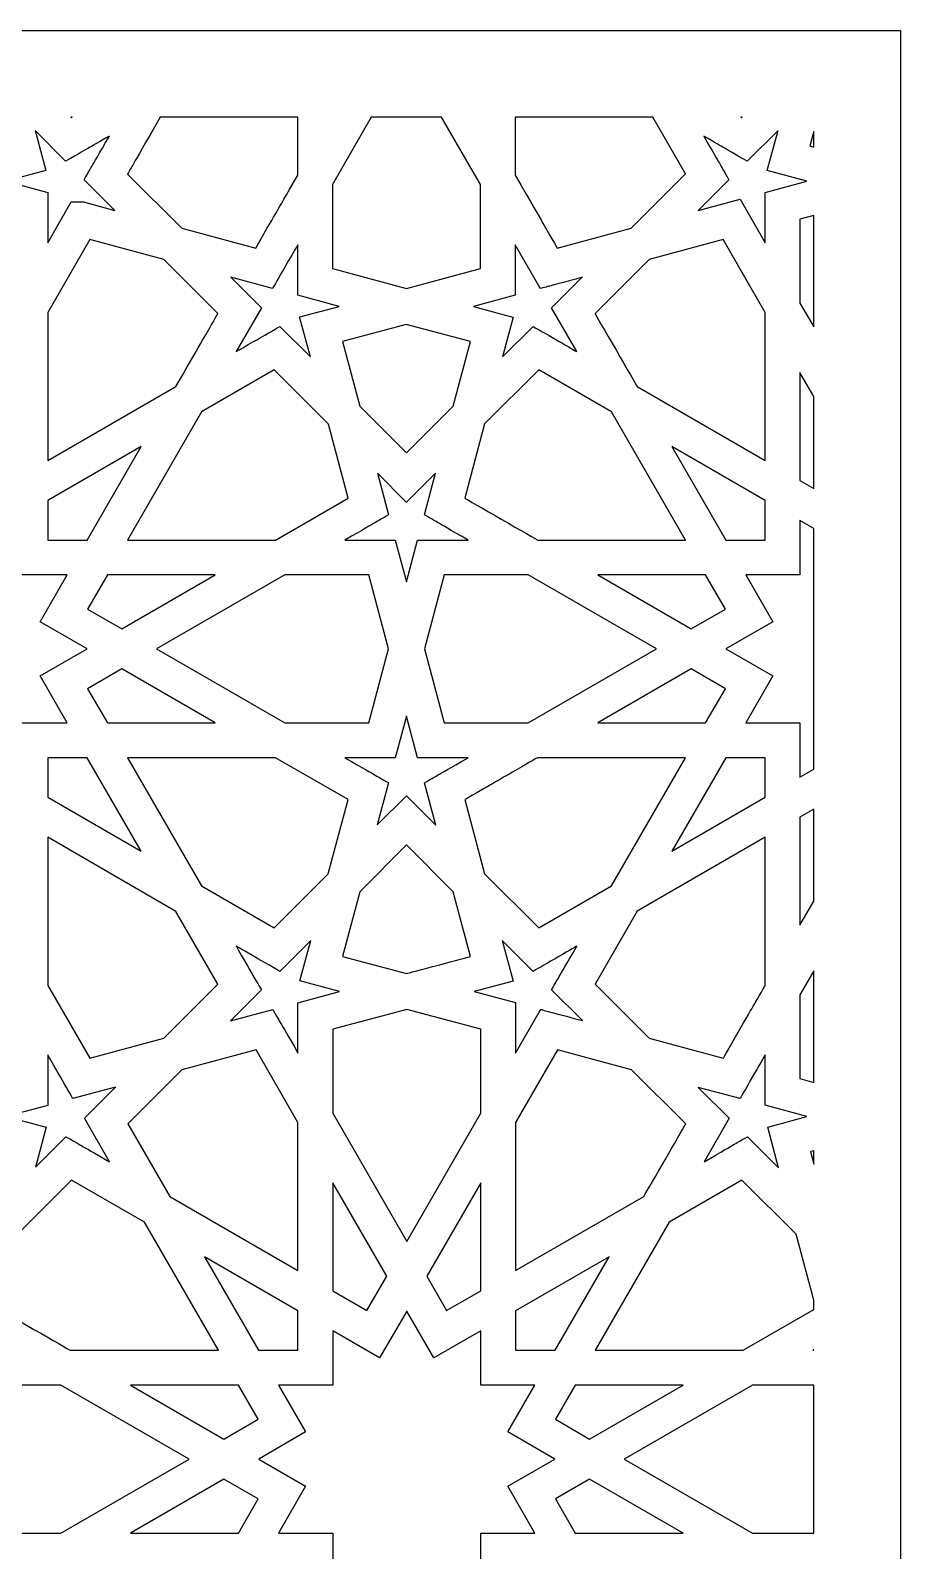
# Model space of a CAD drawing. Header units: millimetres. Extents: x -64 to 64, y -64 to 64.
# Drawn here: x 24.8 to 63.5, y -4 to 63.5 of the extents above; entities that cross this region are included whole.
import ezdxf

# ---------------------------------------------------------------- set-up
doc = ezdxf.new("R2010")
doc.units = ezdxf.units.MM
doc.header["$MEASUREMENT"] = 0
doc.layers.add('layer 1', color=7, linetype='Continuous')

msp = doc.modelspace()

# ---------------------------------------------------------------- linework, layer by layer
at = {"layer": 'layer 1', "color": 250}
for points, knots in [([(63.5, 63.5004), (63.5, 63.5004), (-63.5, 63.5004), (-63.5, 63.5004), (-63.5, 63.5004), (-63.5, 63.5004), (-63.5, -63.5), (-63.5, -63.5), (-63.5, -63.5), (-63.5, -63.5), (63.5, -63.5), (63.5, -63.5), (63.5, -63.5), (63.5, -57.5078), (63.5, 58.6684), (63.5, 63.5004)], [0, 0, 0, 0, 0.2, 0.2, 0.2, 0.2, 0.4, 0.4, 0.4, 0.4, 0.6, 0.6, 0.6, 0.6, 1, 1, 1, 1]), ([(26.6989, 59.6417), (26.6989, 59.6417), (26.6605, 59.6184), (26.6605, 59.6184), (26.6605, 59.6184), (26.6605, 59.6184), (26.6372, 59.6417), (26.6372, 59.6417), (26.6372, 59.6417), (26.6372, 59.6417), (26.6989, 59.6417), (26.6989, 59.6417)], [0, 0, 0, 0, 0.25, 0.25, 0.25, 0.25, 0.5, 0.5, 0.5, 0.5, 1, 1, 1, 1]), ([(30.6077, 59.6417), (30.6077, 59.6417), (36.7164, 59.6417), (36.7164, 59.6417), (36.7164, 59.6417), (36.7164, 59.6417), (36.7164, 57.0639), (36.7164, 57.0639), (36.7164, 57.0639), (35.5685, 55.0767), (35.9936, 55.8133), (34.8527, 53.8342), (34.8527, 53.8342), (34.8527, 53.8342), (31.5609, 54.7176), (31.5609, 54.7176), (31.5609, 54.7176), (31.5609, 54.7176), (29.1567, 57.1218), (29.1567, 57.1218), (29.1567, 57.1218), (29.4065, 57.5613), (29.1592, 57.131), (30.6077, 59.6417)], [0, 0, 0, 0, 0.1428571, 0.1428571, 0.1428571, 0.1428571, 0.2857143, 0.2857143, 0.2857143, 0.2857143, 0.4285714, 0.4285714, 0.4285714, 0.4285714, 0.5714286, 0.5714286, 0.5714286, 0.5714286, 0.7142857, 0.7142857, 0.7142857, 0.7142857, 1, 1, 1, 1]), ([(38.2598, 56.6512), (38.2598, 56.6512), (39.9845, 59.6417), (39.9845, 59.6417), (39.9845, 59.6417), (39.9845, 59.6417), (43.1102, 59.6417), (43.1102, 59.6417), (43.1102, 59.6417), (43.1102, 59.6417), (44.8352, 56.6512), (44.8352, 56.6512), (44.8352, 56.6512), (44.8352, 56.6512), (44.8352, 52.9234), (44.8352, 52.9234), (44.8352, 52.9234), (44.8352, 52.9234), (41.5477, 52.0397), (41.5477, 52.0397), (41.5477, 52.0397), (41.5477, 52.0397), (38.2598, 52.9234), (38.2598, 52.9234), (38.2598, 52.9234), (38.2598, 52.9234), (38.2598, 56.6512), (38.2598, 56.6512)], [0, 0, 0, 0, 0.125, 0.125, 0.125, 0.125, 0.25, 0.25, 0.25, 0.25, 0.375, 0.375, 0.375, 0.375, 0.5, 0.5, 0.5, 0.5, 0.625, 0.625, 0.625, 0.625, 0.75, 0.75, 0.75, 0.75, 1, 1, 1, 1]), ([(46.3786, 59.6417), (46.3786, 59.6417), (52.487, 59.6417), (52.487, 59.6417), (52.487, 59.6417), (52.487, 59.6417), (53.9418, 57.1257), (53.9418, 57.1257), (53.9418, 57.1257), (53.9418, 57.1257), (51.5341, 54.7176), (51.5341, 54.7176), (51.5341, 54.7176), (51.5341, 54.7176), (48.2462, 53.8342), (48.2462, 53.8342), (48.2462, 53.8342), (47.4881, 55.1416), (47.897, 54.4347), (46.3786, 57.0639), (46.3786, 57.0639), (46.3786, 57.0639), (46.3786, 59.6417), (46.3786, 59.6417)], [0, 0, 0, 0, 0.1428571, 0.1428571, 0.1428571, 0.1428571, 0.2857143, 0.2857143, 0.2857143, 0.2857143, 0.4285714, 0.4285714, 0.4285714, 0.4285714, 0.5714286, 0.5714286, 0.5714286, 0.5714286, 0.7142857, 0.7142857, 0.7142857, 0.7142857, 1, 1, 1, 1]), ([(56.4579, 59.6417), (56.4579, 59.6417), (56.4349, 59.6184), (56.4349, 59.6184), (56.4349, 59.6184), (56.4349, 59.6184), (56.3961, 59.6417), (56.3961, 59.6417), (56.3961, 59.6417), (56.3961, 59.6417), (56.4579, 59.6417), (56.4579, 59.6417)], [0, 0, 0, 0, 0.25, 0.25, 0.25, 0.25, 0.5, 0.5, 0.5, 0.5, 1, 1, 1, 1]), ([(25.5182, 57.2721), (25.5182, 57.2721), (25.0437, 59.0511), (25.0437, 59.0511), (25.0437, 59.0511), (25.0437, 59.0511), (26.4058, 57.689), (26.4058, 57.689), (26.4058, 57.689), (27.6373, 58.402), (27.3643, 58.2443), (28.3468, 58.8081), (28.3468, 58.8081), (27.3766, 57.1352), (27.6042, 57.5296), (27.2274, 56.871), (27.2274, 56.871), (27.2274, 56.871), (28.5859, 55.5089), (28.5859, 55.5089), (28.5859, 55.5089), (28.5859, 55.5089), (27.2045, 55.8793), (27.2045, 55.8793), (27.2045, 55.8793), (27.2045, 55.8793), (26.6562, 55.8793), (26.6562, 55.8793), (26.6562, 55.8793), (26.6562, 55.8793), (25.6106, 54.0657), (25.6106, 54.0657), (25.6106, 54.0657), (25.6106, 54.0657), (25.6106, 56.3076), (25.6106, 56.3076), (25.6106, 56.3076), (25.6106, 56.3076), (23.7663, 56.8015), (23.7663, 56.8015), (23.7663, 56.8015), (23.7663, 56.8015), (25.5182, 57.2721), (25.5182, 57.2721)], [0, 0, 0, 0, 0.0833333, 0.0833333, 0.0833333, 0.0833333, 0.1666667, 0.1666667, 0.1666667, 0.1666667, 0.25, 0.25, 0.25, 0.25, 0.3333333, 0.3333333, 0.3333333, 0.3333333, 0.4166667, 0.4166667, 0.4166667, 0.4166667, 0.5, 0.5, 0.5, 0.5, 0.5833333, 0.5833333, 0.5833333, 0.5833333, 0.6666667, 0.6666667, 0.6666667, 0.6666667, 0.75, 0.75, 0.75, 0.75, 0.8333333, 0.8333333, 0.8333333, 0.8333333, 1, 1, 1, 1]), ([(54.7522, 58.8081), (55.8733, 58.1607), (55.4239, 58.4207), (56.6893, 57.689), (56.6893, 57.689), (56.6893, 57.689), (58.0552, 59.055), (58.0552, 59.055), (58.0552, 59.055), (58.0552, 59.055), (57.5769, 57.2721), (57.5769, 57.2721), (57.5769, 57.2721), (57.5769, 57.2721), (59.3365, 56.8015), (59.3365, 56.8015), (59.3365, 56.8015), (59.3365, 56.8015), (57.4841, 56.3037), (57.4841, 56.3037), (57.4841, 56.3037), (57.4841, 56.3037), (57.4841, 54.0657), (57.4841, 54.0657), (57.4841, 54.0657), (57.4841, 54.0657), (56.3651, 56.0066), (56.3651, 56.0066), (56.3651, 56.0066), (56.3651, 56.0066), (54.5091, 55.5089), (54.5091, 55.5089), (54.5091, 55.5089), (54.5091, 55.5089), (55.8715, 56.871), (55.8715, 56.871), (55.8715, 56.871), (55.0986, 58.2048), (55.6521, 57.2456), (54.7522, 58.8081)], [0, 0, 0, 0, 0.0909091, 0.0909091, 0.0909091, 0.0909091, 0.1818182, 0.1818182, 0.1818182, 0.1818182, 0.2727273, 0.2727273, 0.2727273, 0.2727273, 0.3636364, 0.3636364, 0.3636364, 0.3636364, 0.4545455, 0.4545455, 0.4545455, 0.4545455, 0.5454545, 0.5454545, 0.5454545, 0.5454545, 0.6363636, 0.6363636, 0.6363636, 0.6363636, 0.7272727, 0.7272727, 0.7272727, 0.7272727, 0.8181818, 0.8181818, 0.8181818, 0.8181818, 1, 1, 1, 1]), ([(59.6413, 58.3219), (59.6413, 58.3219), (59.4716, 58.3681), (59.4716, 58.3681), (59.4716, 58.3681), (59.4716, 58.3681), (59.6413, 59.0049), (59.6413, 59.0049), (59.6413, 59.0049), (59.6413, 59.0049), (59.6413, 58.3219), (59.6413, 58.3219)], [0, 0, 0, 0, 0.25, 0.25, 0.25, 0.25, 0.5, 0.5, 0.5, 0.5, 1, 1, 1, 1]), ([(59.6413, 50.3301), (59.6413, 50.3301), (59.0278, 51.3916), (59.0278, 51.3916), (59.0278, 51.3916), (59.0278, 51.3916), (59.0278, 55.1191), (59.0278, 55.1191), (59.0278, 55.1191), (59.0278, 55.1191), (59.6413, 55.2849), (59.6413, 55.2849), (59.6413, 55.2849), (59.6413, 55.2849), (59.6413, 50.3301), (59.6413, 50.3301)], [0, 0, 0, 0, 0.2, 0.2, 0.2, 0.2, 0.4, 0.4, 0.4, 0.4, 0.6, 0.6, 0.6, 0.6, 1, 1, 1, 1]), ([(31.3062, 47.691), (31.3062, 47.691), (25.6106, 44.4031), (25.6106, 44.4031), (25.6106, 44.4031), (25.6106, 44.4031), (25.6106, 50.9746), (25.6106, 50.9746), (25.6106, 50.9746), (25.6106, 50.9746), (27.4743, 54.2085), (27.4743, 54.2085), (27.4743, 54.2085), (27.4743, 54.2085), (30.7622, 53.3287), (30.7622, 53.3287), (30.7622, 53.3287), (30.7622, 53.3287), (33.1703, 50.9207), (33.1703, 50.9207), (33.1703, 50.9207), (32.4771, 49.7194), (32.8655, 50.3922), (31.3062, 47.691)], [0, 0, 0, 0, 0.1428571, 0.1428571, 0.1428571, 0.1428571, 0.2857143, 0.2857143, 0.2857143, 0.2857143, 0.4285714, 0.4285714, 0.4285714, 0.4285714, 0.5714286, 0.5714286, 0.5714286, 0.5714286, 0.7142857, 0.7142857, 0.7142857, 0.7142857, 1, 1, 1, 1]), ([(51.7888, 47.691), (51.7885, 47.6917), (49.9251, 50.9207), (49.9251, 50.9207), (49.9251, 50.9207), (49.9251, 50.9207), (52.3328, 53.3287), (52.3328, 53.3287), (52.3328, 53.3287), (52.3328, 53.3287), (55.6204, 54.2085), (55.6204, 54.2085), (55.6204, 54.2085), (55.6204, 54.2085), (57.4841, 50.9785), (57.4841, 50.9785), (57.4841, 50.9785), (57.4841, 50.9785), (57.4841, 44.4031), (57.4841, 44.4031), (57.4841, 44.4031), (57.4841, 44.4031), (51.7888, 47.691), (51.7888, 47.691)], [0, 0, 0, 0, 0.1428571, 0.1428571, 0.1428571, 0.1428571, 0.2857143, 0.2857143, 0.2857143, 0.2857143, 0.4285714, 0.4285714, 0.4285714, 0.4285714, 0.5714286, 0.5714286, 0.5714286, 0.5714286, 0.7142857, 0.7142857, 0.7142857, 0.7142857, 1, 1, 1, 1]), ([(38.5568, 51.2449), (38.5568, 51.2449), (36.8088, 50.7742), (36.8088, 50.7742), (36.8088, 50.7742), (36.8088, 50.7742), (36.8011, 50.7742), (36.8011, 50.7742), (36.8011, 50.7742), (36.8011, 50.7742), (37.2759, 48.9991), (37.2759, 48.9991), (37.2759, 48.9991), (37.2759, 48.9991), (35.9212, 50.3534), (35.9212, 50.3534), (35.9212, 50.3534), (35.2616, 49.9717), (35.657, 50.1996), (33.9803, 49.2344), (33.9803, 49.2344), (33.9803, 49.2344), (35.0996, 51.1754), (35.0996, 51.1754), (35.0996, 51.1754), (35.0996, 51.1754), (33.7372, 52.5336), (33.7372, 52.5336), (33.7372, 52.5336), (33.7372, 52.5336), (35.5935, 52.0358), (35.5935, 52.0358), (35.5935, 52.0358), (35.5935, 52.0358), (35.5974, 52.0358), (35.5974, 52.0358), (35.5974, 52.0358), (35.9195, 52.5995), (36.4, 53.4374), (36.7164, 53.9768), (36.7164, 53.9768), (36.7164, 53.9768), (36.7164, 51.7387), (36.7164, 51.7387), (36.7164, 51.7387), (36.7164, 51.7387), (38.5568, 51.2449), (38.5568, 51.2449)], [0, 0, 0, 0, 0.0769231, 0.0769231, 0.0769231, 0.0769231, 0.1538462, 0.1538462, 0.1538462, 0.1538462, 0.2307692, 0.2307692, 0.2307692, 0.2307692, 0.3076923, 0.3076923, 0.3076923, 0.3076923, 0.3846154, 0.3846154, 0.3846154, 0.3846154, 0.4615385, 0.4615385, 0.4615385, 0.4615385, 0.5384615, 0.5384615, 0.5384615, 0.5384615, 0.6153846, 0.6153846, 0.6153846, 0.6153846, 0.6923077, 0.6923077, 0.6923077, 0.6923077, 0.7692308, 0.7692308, 0.7692308, 0.7692308, 0.8461538, 0.8461538, 0.8461538, 0.8461538, 1, 1, 1, 1]), ([(46.3786, 51.7387), (46.3786, 51.7387), (46.3786, 53.9768), (46.3786, 53.9768), (46.3786, 53.9768), (46.3786, 53.9768), (47.4246, 52.1631), (47.4246, 52.1631), (47.4246, 52.1631), (47.4246, 52.1631), (47.4282, 52.1631), (47.4282, 52.1631), (47.4282, 52.1631), (47.4282, 52.1631), (47.5015, 52.0358), (47.5015, 52.0358), (47.5015, 52.0358), (48.1027, 52.1974), (47.7104, 52.0919), (49.3575, 52.5336), (49.3575, 52.5336), (49.3575, 52.5336), (47.9954, 51.1754), (47.9954, 51.1754), (47.9954, 51.1754), (47.9954, 51.1754), (49.1144, 49.2344), (49.1144, 49.2344), (49.1144, 49.2344), (48.9754, 49.3141), (47.8183, 49.9801), (47.1738, 50.3534), (47.1738, 50.3534), (47.1738, 50.3534), (45.8114, 48.9952), (45.8114, 48.9952), (45.8114, 48.9952), (45.8114, 48.9952), (46.2862, 50.77), (46.2862, 50.77), (46.2862, 50.77), (46.2862, 50.77), (46.2784, 50.77), (46.2784, 50.77), (46.2784, 50.77), (46.2784, 50.77), (44.5304, 51.241), (44.5304, 51.241), (44.5304, 51.241), (44.5304, 51.241), (46.3786, 51.7387), (46.3786, 51.7387)], [0, 0, 0, 0, 0.0714286, 0.0714286, 0.0714286, 0.0714286, 0.1428571, 0.1428571, 0.1428571, 0.1428571, 0.2142857, 0.2142857, 0.2142857, 0.2142857, 0.2857143, 0.2857143, 0.2857143, 0.2857143, 0.3571429, 0.3571429, 0.3571429, 0.3571429, 0.4285714, 0.4285714, 0.4285714, 0.4285714, 0.5, 0.5, 0.5, 0.5, 0.5714286, 0.5714286, 0.5714286, 0.5714286, 0.6428571, 0.6428571, 0.6428571, 0.6428571, 0.7142857, 0.7142857, 0.7142857, 0.7142857, 0.7857143, 0.7857143, 0.7857143, 0.7857143, 0.8571429, 0.8571429, 0.8571429, 0.8571429, 1, 1, 1, 1]), ([(43.6199, 46.8073), (43.6199, 46.8073), (41.5435, 44.735), (41.5435, 44.735), (41.5435, 44.735), (41.5435, 44.735), (39.4677, 46.8111), (39.4677, 46.8111), (39.4677, 46.8111), (39.4677, 46.8111), (38.6997, 49.682), (38.6997, 49.682), (38.6997, 49.682), (38.6997, 49.682), (41.5322, 50.4423), (41.5322, 50.4423), (41.5322, 50.4423), (41.5322, 50.4423), (44.3876, 49.6782), (44.3876, 49.6782), (44.3876, 49.6782), (44.3876, 49.6782), (43.6199, 46.8073), (43.6199, 46.8073)], [0, 0, 0, 0, 0.1428571, 0.1428571, 0.1428571, 0.1428571, 0.2857143, 0.2857143, 0.2857143, 0.2857143, 0.4285714, 0.4285714, 0.4285714, 0.4285714, 0.5714286, 0.5714286, 0.5714286, 0.5714286, 0.7142857, 0.7142857, 0.7142857, 0.7142857, 1, 1, 1, 1]), ([(38.9544, 42.7284), (38.9544, 42.7284), (35.7244, 40.8647), (35.7244, 40.8647), (35.7244, 40.8647), (35.7244, 40.8647), (29.1493, 40.8647), (29.1493, 40.8647), (29.1493, 40.8647), (29.1493, 40.8647), (32.4369, 46.5603), (32.4369, 46.5603), (32.4369, 46.5603), (32.4369, 46.5603), (35.6665, 48.424), (35.6665, 48.424), (35.6665, 48.424), (35.6665, 48.424), (38.0707, 46.0237), (38.0707, 46.0237), (38.0707, 46.0237), (38.0707, 46.0237), (38.0746, 46.0125), (38.0746, 46.0125), (38.0746, 46.0125), (38.0746, 46.0125), (38.0785, 46.0086), (38.0785, 46.0086), (38.0785, 46.0086), (38.0785, 46.0086), (38.9544, 42.7284), (38.9544, 42.7284)], [0, 0, 0, 0, 0.1111111, 0.1111111, 0.1111111, 0.1111111, 0.2222222, 0.2222222, 0.2222222, 0.2222222, 0.3333333, 0.3333333, 0.3333333, 0.3333333, 0.4444444, 0.4444444, 0.4444444, 0.4444444, 0.5555556, 0.5555556, 0.5555556, 0.5555556, 0.6666667, 0.6666667, 0.6666667, 0.6666667, 0.7777778, 0.7777778, 0.7777778, 0.7777778, 1, 1, 1, 1]), ([(47.3703, 40.8647), (47.3703, 40.8647), (44.2168, 42.6843), (44.1406, 42.7284), (44.1406, 42.7284), (44.1406, 42.7284), (45.0204, 46.0202), (45.0204, 46.0202), (45.0204, 46.0202), (45.0204, 46.0202), (47.4282, 48.424), (47.4282, 48.424), (47.4282, 48.424), (47.4282, 48.424), (50.6621, 46.5603), (50.6621, 46.5603), (50.6621, 46.5603), (50.6621, 46.5603), (53.9496, 40.8647), (53.9496, 40.8647), (53.9496, 40.8647), (53.9496, 40.8647), (47.3703, 40.8647), (47.3703, 40.8647)], [0, 0, 0, 0, 0.1428571, 0.1428571, 0.1428571, 0.1428571, 0.2857143, 0.2857143, 0.2857143, 0.2857143, 0.4285714, 0.4285714, 0.4285714, 0.4285714, 0.5714286, 0.5714286, 0.5714286, 0.5714286, 0.7142857, 0.7142857, 0.7142857, 0.7142857, 1, 1, 1, 1]), ([(59.6413, 43.1567), (59.6413, 43.1567), (59.0278, 43.512), (59.0278, 43.512), (59.0278, 43.512), (59.0278, 43.512), (59.0278, 48.3045), (59.0278, 48.3045), (59.0278, 48.3045), (59.0278, 48.3045), (59.6413, 47.2433), (59.6413, 47.2433), (59.6413, 47.2433), (59.6413, 47.2433), (59.6413, 43.1567), (59.6413, 43.1567)], [0, 0, 0, 0, 0.2, 0.2, 0.2, 0.2, 0.4, 0.4, 0.4, 0.4, 0.6, 0.6, 0.6, 0.6, 1, 1, 1, 1]), ([(29.7628, 45.0169), (29.7628, 45.0169), (27.3664, 40.8647), (27.3664, 40.8647), (27.3664, 40.8647), (27.3664, 40.8647), (25.6106, 40.8647), (25.6106, 40.8647), (25.6106, 40.8647), (25.6106, 40.8647), (25.6106, 42.6205), (25.6106, 42.6205), (25.6106, 42.6205), (25.6106, 42.6205), (29.7628, 45.0169), (29.7628, 45.0169)], [0, 0, 0, 0, 0.2, 0.2, 0.2, 0.2, 0.4, 0.4, 0.4, 0.4, 0.6, 0.6, 0.6, 0.6, 1, 1, 1, 1]), ([(55.7287, 40.8647), (55.7287, 40.8647), (53.3322, 45.0169), (53.3322, 45.0169), (53.3322, 45.0169), (53.3322, 45.0169), (57.4841, 42.6205), (57.4841, 42.6205), (57.4841, 42.6205), (57.4841, 42.6205), (57.4841, 40.8647), (57.4841, 40.8647), (57.4841, 40.8647), (57.4841, 40.8647), (55.7287, 40.8647), (55.7287, 40.8647)], [0, 0, 0, 0, 0.2, 0.2, 0.2, 0.2, 0.4, 0.4, 0.4, 0.4, 0.6, 0.6, 0.6, 0.6, 1, 1, 1, 1]), ([(40.2586, 43.8284), (40.2586, 43.8284), (41.5399, 42.5471), (41.5399, 42.5471), (41.5399, 42.5471), (41.5399, 42.5471), (41.5435, 42.551), (41.5435, 42.551), (41.5435, 42.551), (41.5435, 42.551), (41.5477, 42.5471), (41.5477, 42.5471), (41.5477, 42.5471), (41.5477, 42.5471), (42.8399, 43.8358), (42.8399, 43.8358), (42.8399, 43.8358), (42.8399, 43.8358), (42.3422, 41.9837), (42.3422, 41.9837), (42.3422, 41.9837), (43.0011, 41.6073), (42.606, 41.8349), (44.2835, 40.8647), (44.2835, 40.8647), (44.2835, 40.8647), (42.0412, 40.8647), (42.0412, 40.8647), (42.0412, 40.8647), (42.0412, 40.8647), (41.5477, 39.0165), (41.5477, 39.0165), (41.5477, 39.0165), (41.5477, 39.0165), (41.0496, 40.8647), (41.0496, 40.8647), (41.0496, 40.8647), (41.0496, 40.8647), (38.8116, 40.8647), (38.8116, 40.8647), (38.8116, 40.8647), (40.4908, 41.8359), (40.0964, 41.6087), (40.7525, 41.9837), (40.7525, 41.9837), (40.7525, 41.9837), (40.2586, 43.8284), (40.2586, 43.8284)], [0, 0, 0, 0, 0.0769231, 0.0769231, 0.0769231, 0.0769231, 0.1538462, 0.1538462, 0.1538462, 0.1538462, 0.2307692, 0.2307692, 0.2307692, 0.2307692, 0.3076923, 0.3076923, 0.3076923, 0.3076923, 0.3846154, 0.3846154, 0.3846154, 0.3846154, 0.4615385, 0.4615385, 0.4615385, 0.4615385, 0.5384615, 0.5384615, 0.5384615, 0.5384615, 0.6153846, 0.6153846, 0.6153846, 0.6153846, 0.6923077, 0.6923077, 0.6923077, 0.6923077, 0.7692308, 0.7692308, 0.7692308, 0.7692308, 0.8461538, 0.8461538, 0.8461538, 0.8461538, 1, 1, 1, 1]), ([(19.5756, 40.5253), (19.5756, 40.5253), (20.7793, 42.6089), (20.7793, 42.6089), (20.7793, 42.6089), (20.7793, 42.6089), (21.9833, 40.5253), (21.9833, 40.5253), (21.9833, 40.5253), (21.9833, 40.5253), (24.0672, 41.729), (24.0672, 41.729), (24.0672, 41.729), (24.0672, 41.729), (24.0672, 39.3213), (24.0672, 39.3213), (24.0672, 39.3213), (24.0672, 39.3213), (26.4753, 39.3213), (26.4753, 39.3213), (26.4753, 39.3213), (26.4753, 39.3213), (25.2712, 37.2375), (25.2712, 37.2375), (25.2712, 37.2375), (25.2712, 37.2375), (27.3547, 36.0334), (27.3547, 36.0334), (27.3547, 36.0334), (27.3547, 36.0334), (25.2712, 34.8298), (25.2712, 34.8298), (25.2712, 34.8298), (25.2712, 34.8298), (26.4753, 32.742), (26.4753, 32.742), (26.4753, 32.742), (26.4753, 32.742), (24.0672, 32.742), (24.0672, 32.742), (24.0672, 32.742), (24.0672, 32.742), (24.0672, 30.3378), (24.0672, 30.3378), (24.0672, 30.3378), (24.0672, 30.3378), (21.9833, 31.5419), (21.9833, 31.5419), (21.9833, 31.5419), (21.9833, 31.5419), (20.7793, 29.4545), (20.7793, 29.4545), (20.7793, 29.4545), (20.7793, 29.4545), (19.5756, 31.5419), (19.5756, 31.5419), (19.5756, 31.5419), (19.5756, 31.5419), (17.4879, 30.3378), (17.4879, 30.3378), (17.4879, 30.3378), (17.4879, 30.3378), (17.4879, 32.742), (17.4879, 32.742), (17.4879, 32.742), (17.4879, 32.742), (15.0841, 32.742), (15.0841, 32.742), (15.0841, 32.742), (15.0841, 32.742), (16.2881, 34.8298), (16.2881, 34.8298), (16.2881, 34.8298), (16.2881, 34.8298), (14.2004, 36.0334), (14.2004, 36.0334), (14.2004, 36.0334), (14.2004, 36.0334), (16.2881, 37.2375), (16.2881, 37.2375), (16.2881, 37.2375), (16.2881, 37.2375), (15.0841, 39.3213), (15.0841, 39.3213), (15.0841, 39.3213), (15.0841, 39.3213), (17.4879, 39.3213), (17.4879, 39.3213), (17.4879, 39.3213), (17.4879, 39.3213), (17.4879, 41.729), (17.4879, 41.729), (17.4879, 41.729), (17.4879, 41.729), (19.5756, 40.5253), (19.5756, 40.5253)], [0, 0, 0, 0, 0.04, 0.04, 0.04, 0.04, 0.08, 0.08, 0.08, 0.08, 0.12, 0.12, 0.12, 0.12, 0.16, 0.16, 0.16, 0.16, 0.2, 0.2, 0.2, 0.2, 0.24, 0.24, 0.24, 0.24, 0.28, 0.28, 0.28, 0.28, 0.32, 0.32, 0.32, 0.32, 0.36, 0.36, 0.36, 0.36, 0.4, 0.4, 0.4, 0.4, 0.44, 0.44, 0.44, 0.44, 0.48, 0.48, 0.48, 0.48, 0.52, 0.52, 0.52, 0.52, 0.56, 0.56, 0.56, 0.56, 0.6, 0.6, 0.6, 0.6, 0.64, 0.64, 0.64, 0.64, 0.68, 0.68, 0.68, 0.68, 0.72, 0.72, 0.72, 0.72, 0.76, 0.76, 0.76, 0.76, 0.8, 0.8, 0.8, 0.8, 0.84, 0.84, 0.84, 0.84, 0.88, 0.88, 0.88, 0.88, 0.92, 0.92, 0.92, 0.92, 1, 1, 1, 1]), ([(59.6413, 30.6931), (59.6413, 30.6931), (59.0278, 30.3378), (59.0278, 30.3378), (59.0278, 30.3378), (59.0278, 30.3378), (59.0278, 32.742), (59.0278, 32.742), (59.0278, 32.742), (59.0278, 32.742), (56.6198, 32.742), (56.6198, 32.742), (56.6198, 32.742), (56.6198, 32.742), (57.8238, 34.8298), (57.8238, 34.8298), (57.8238, 34.8298), (57.8238, 34.8298), (55.7399, 36.0334), (55.7399, 36.0334), (55.7399, 36.0334), (55.7399, 36.0334), (57.8238, 37.2375), (57.8238, 37.2375), (57.8238, 37.2375), (57.8238, 37.2375), (56.6198, 39.3213), (56.6198, 39.3213), (56.6198, 39.3213), (56.6198, 39.3213), (59.0278, 39.3213), (59.0278, 39.3213), (59.0278, 39.3213), (59.0278, 39.3213), (59.0278, 41.729), (59.0278, 41.729), (59.0278, 41.729), (59.0278, 41.729), (59.6413, 41.3741), (59.6413, 41.3741), (59.6413, 41.3741), (59.6413, 41.3741), (59.6413, 30.6931), (59.6413, 30.6931)], [0, 0, 0, 0, 0.0833333, 0.0833333, 0.0833333, 0.0833333, 0.1666667, 0.1666667, 0.1666667, 0.1666667, 0.25, 0.25, 0.25, 0.25, 0.3333333, 0.3333333, 0.3333333, 0.3333333, 0.4166667, 0.4166667, 0.4166667, 0.4166667, 0.5, 0.5, 0.5, 0.5, 0.5833333, 0.5833333, 0.5833333, 0.5833333, 0.6666667, 0.6666667, 0.6666667, 0.6666667, 0.75, 0.75, 0.75, 0.75, 0.8333333, 0.8333333, 0.8333333, 0.8333333, 1, 1, 1, 1]), ([(28.8985, 36.9249), (28.8985, 36.9249), (27.378, 37.8008), (27.378, 37.8008), (27.378, 37.8008), (27.378, 37.8008), (28.2579, 39.3213), (28.2579, 39.3213), (28.2579, 39.3213), (28.2579, 39.3213), (33.0503, 39.3213), (33.0503, 39.3213), (33.0503, 39.3213), (33.0503, 39.3213), (28.8985, 36.9249), (28.8985, 36.9249)], [0, 0, 0, 0, 0.2, 0.2, 0.2, 0.2, 0.4, 0.4, 0.4, 0.4, 0.6, 0.6, 0.6, 0.6, 1, 1, 1, 1]), ([(39.8688, 39.3213), (39.8688, 39.3213), (40.7487, 36.0334), (40.7487, 36.0334), (40.7487, 36.0334), (40.7487, 36.0334), (39.8688, 32.742), (39.8688, 32.742), (39.8688, 32.742), (39.8688, 32.742), (36.1375, 32.742), (36.1375, 32.742), (36.1375, 32.742), (36.1375, 32.742), (30.4419, 36.0334), (30.4419, 36.0334), (30.4419, 36.0334), (30.4419, 36.0334), (36.1375, 39.3213), (36.1375, 39.3213), (36.1375, 39.3213), (36.1375, 39.3213), (39.8688, 39.3213), (39.8688, 39.3213)], [0, 0, 0, 0, 0.1428571, 0.1428571, 0.1428571, 0.1428571, 0.2857143, 0.2857143, 0.2857143, 0.2857143, 0.4285714, 0.4285714, 0.4285714, 0.4285714, 0.5714286, 0.5714286, 0.5714286, 0.5714286, 0.7142857, 0.7142857, 0.7142857, 0.7142857, 1, 1, 1, 1]), ([(43.2259, 32.742), (43.2259, 32.742), (42.3464, 36.0334), (42.3464, 36.0334), (42.3464, 36.0334), (42.3464, 36.0334), (43.2259, 39.3213), (43.2259, 39.3213), (43.2259, 39.3213), (43.2259, 39.3213), (46.9575, 39.3213), (46.9575, 39.3213), (46.9575, 39.3213), (46.9575, 39.3213), (52.6531, 36.0334), (52.6531, 36.0334), (52.6531, 36.0334), (52.6531, 36.0334), (46.9575, 32.742), (46.9575, 32.742), (46.9575, 32.742), (46.9575, 32.742), (43.2259, 32.742), (43.2259, 32.742)], [0, 0, 0, 0, 0.1428571, 0.1428571, 0.1428571, 0.1428571, 0.2857143, 0.2857143, 0.2857143, 0.2857143, 0.4285714, 0.4285714, 0.4285714, 0.4285714, 0.5714286, 0.5714286, 0.5714286, 0.5714286, 0.7142857, 0.7142857, 0.7142857, 0.7142857, 1, 1, 1, 1]), ([(54.1965, 36.9249), (54.1965, 36.9249), (50.0447, 39.3213), (50.0447, 39.3213), (50.0447, 39.3213), (50.0447, 39.3213), (54.8372, 39.3213), (54.8372, 39.3213), (54.8372, 39.3213), (54.8372, 39.3213), (55.717, 37.8008), (55.717, 37.8008), (55.717, 37.8008), (55.717, 37.8008), (54.1965, 36.9249), (54.1965, 36.9249)], [0, 0, 0, 0, 0.2, 0.2, 0.2, 0.2, 0.4, 0.4, 0.4, 0.4, 0.6, 0.6, 0.6, 0.6, 1, 1, 1, 1]), ([(28.8985, 35.142), (28.8985, 35.142), (33.0503, 32.742), (33.0503, 32.742), (33.0503, 32.742), (33.0503, 32.742), (28.2579, 32.742), (28.2579, 32.742), (28.2579, 32.742), (28.2579, 32.742), (27.378, 34.2625), (27.378, 34.2625), (27.378, 34.2625), (27.378, 34.2625), (28.8985, 35.142), (28.8985, 35.142)], [0, 0, 0, 0, 0.2, 0.2, 0.2, 0.2, 0.4, 0.4, 0.4, 0.4, 0.6, 0.6, 0.6, 0.6, 1, 1, 1, 1]), ([(50.0447, 32.742), (50.0447, 32.742), (54.1965, 35.142), (54.1965, 35.142), (54.1965, 35.142), (54.1965, 35.142), (55.717, 34.2625), (55.717, 34.2625), (55.717, 34.2625), (55.717, 34.2625), (54.8372, 32.742), (54.8372, 32.742), (54.8372, 32.742), (54.8372, 32.742), (50.0447, 32.742), (50.0447, 32.742)], [0, 0, 0, 0, 0.2, 0.2, 0.2, 0.2, 0.4, 0.4, 0.4, 0.4, 0.6, 0.6, 0.6, 0.6, 1, 1, 1, 1]), ([(42.3422, 30.0792), (42.3422, 30.0792), (42.8442, 28.2078), (42.8442, 28.2078), (42.8442, 28.2078), (42.8442, 28.2078), (41.5477, 29.5085), (41.5477, 29.5085), (41.5477, 29.5085), (41.5477, 29.5085), (40.2509, 28.2116), (40.2509, 28.2116), (40.2509, 28.2116), (40.2509, 28.2116), (40.7525, 30.0792), (40.7525, 30.0792), (40.7525, 30.0792), (40.0928, 30.4613), (40.488, 30.2334), (38.8116, 31.1983), (38.8116, 31.1983), (38.8116, 31.1983), (41.0496, 31.1983), (41.0496, 31.1983), (41.0496, 31.1983), (41.0496, 31.1983), (41.5477, 33.0468), (41.5477, 33.0468), (41.5477, 33.0468), (41.5477, 33.0468), (42.0412, 31.1983), (42.0412, 31.1983), (42.0412, 31.1983), (42.0412, 31.1983), (44.2835, 31.1983), (44.2835, 31.1983), (44.2835, 31.1983), (42.6064, 30.2331), (43.0018, 30.4613), (42.3422, 30.0792)], [0, 0, 0, 0, 0.0909091, 0.0909091, 0.0909091, 0.0909091, 0.1818182, 0.1818182, 0.1818182, 0.1818182, 0.2727273, 0.2727273, 0.2727273, 0.2727273, 0.3636364, 0.3636364, 0.3636364, 0.3636364, 0.4545455, 0.4545455, 0.4545455, 0.4545455, 0.5454545, 0.5454545, 0.5454545, 0.5454545, 0.6363636, 0.6363636, 0.6363636, 0.6363636, 0.7272727, 0.7272727, 0.7272727, 0.7272727, 0.8181818, 0.8181818, 0.8181818, 0.8181818, 1, 1, 1, 1]), ([(29.7628, 27.0464), (29.7628, 27.0464), (25.6106, 29.4467), (25.6106, 29.4467), (25.6106, 29.4467), (25.6106, 29.4467), (25.6106, 31.1983), (25.6106, 31.1983), (25.6106, 31.1983), (25.6106, 31.1983), (27.3664, 31.1983), (27.3664, 31.1983), (27.3664, 31.1983), (27.3664, 31.1983), (29.7628, 27.0464), (29.7628, 27.0464)], [0, 0, 0, 0, 0.2, 0.2, 0.2, 0.2, 0.4, 0.4, 0.4, 0.4, 0.6, 0.6, 0.6, 0.6, 1, 1, 1, 1]), ([(38.0746, 26.047), (38.0746, 26.047), (35.6665, 23.6393), (35.6665, 23.6393), (35.6665, 23.6393), (35.6665, 23.6393), (32.4369, 25.5069), (32.4369, 25.5069), (32.4369, 25.5069), (32.4369, 25.5069), (29.1493, 31.1983), (29.1493, 31.1983), (29.1493, 31.1983), (29.1493, 31.1983), (35.7244, 31.1983), (35.7244, 31.1983), (35.7244, 31.1983), (35.7244, 31.1983), (38.9544, 29.3349), (38.9544, 29.3349), (38.9544, 29.3349), (38.9544, 29.3349), (38.0746, 26.047), (38.0746, 26.047)], [0, 0, 0, 0, 0.1428571, 0.1428571, 0.1428571, 0.1428571, 0.2857143, 0.2857143, 0.2857143, 0.2857143, 0.4285714, 0.4285714, 0.4285714, 0.4285714, 0.5714286, 0.5714286, 0.5714286, 0.5714286, 0.7142857, 0.7142857, 0.7142857, 0.7142857, 1, 1, 1, 1]), ([(47.4282, 23.6393), (47.4282, 23.6393), (45.0204, 26.047), (45.0204, 26.047), (45.0204, 26.047), (45.0204, 26.047), (44.1406, 29.3349), (44.1406, 29.3349), (44.1406, 29.3349), (44.2648, 29.4072), (45.0324, 29.8531), (45.1594, 29.9212), (45.1594, 29.9212), (45.1725, 29.9343), (47.3544, 31.1891), (47.3703, 31.1983), (47.3703, 31.1983), (47.3703, 31.1983), (53.9496, 31.1983), (53.9496, 31.1983), (53.9496, 31.1983), (53.9496, 31.1983), (50.6582, 25.503), (50.6582, 25.503), (50.6582, 25.503), (50.6582, 25.503), (47.4282, 23.6393), (47.4282, 23.6393)], [0, 0, 0, 0, 0.125, 0.125, 0.125, 0.125, 0.25, 0.25, 0.25, 0.25, 0.375, 0.375, 0.375, 0.375, 0.5, 0.5, 0.5, 0.5, 0.625, 0.625, 0.625, 0.625, 0.75, 0.75, 0.75, 0.75, 1, 1, 1, 1]), ([(57.4841, 29.4467), (57.4841, 29.4467), (53.3322, 27.0464), (53.3322, 27.0464), (53.3322, 27.0464), (53.3322, 27.0464), (55.7322, 31.1983), (55.7322, 31.1983), (55.7322, 31.1983), (55.7322, 31.1983), (57.4841, 31.1983), (57.4841, 31.1983), (57.4841, 31.1983), (57.4841, 31.1983), (57.4841, 29.4467), (57.4841, 29.4467)], [0, 0, 0, 0, 0.2, 0.2, 0.2, 0.2, 0.4, 0.4, 0.4, 0.4, 0.6, 0.6, 0.6, 0.6, 1, 1, 1, 1]), ([(59.6413, 24.82), (59.6413, 24.82), (59.0278, 23.7585), (59.0278, 23.7585), (59.0278, 23.7585), (59.0278, 23.7585), (59.0278, 28.5552), (59.0278, 28.5552), (59.0278, 28.5552), (59.0278, 28.5552), (59.6413, 28.9101), (59.6413, 28.9101), (59.6413, 28.9101), (59.6413, 28.9101), (59.6413, 24.82), (59.6413, 24.82)], [0, 0, 0, 0, 0.2, 0.2, 0.2, 0.2, 0.4, 0.4, 0.4, 0.4, 0.6, 0.6, 0.6, 0.6, 1, 1, 1, 1]), ([(31.3062, 24.3724), (31.3062, 24.3724), (33.1703, 21.1462), (33.1703, 21.1462), (33.1703, 21.1462), (33.1703, 21.1462), (30.7622, 18.7385), (30.7622, 18.7385), (30.7622, 18.7385), (30.7622, 18.7385), (27.4743, 17.8548), (27.4743, 17.8548), (27.4743, 17.8548), (27.4743, 17.8548), (25.6106, 21.0884), (25.6106, 21.0884), (25.6106, 21.0884), (25.6106, 21.0884), (25.6106, 27.6638), (25.6106, 27.6638), (25.6106, 27.6638), (25.6106, 27.6638), (31.3062, 24.3724), (31.3062, 24.3724)], [0, 0, 0, 0, 0.1428571, 0.1428571, 0.1428571, 0.1428571, 0.2857143, 0.2857143, 0.2857143, 0.2857143, 0.4285714, 0.4285714, 0.4285714, 0.4285714, 0.5714286, 0.5714286, 0.5714286, 0.5714286, 0.7142857, 0.7142857, 0.7142857, 0.7142857, 1, 1, 1, 1]), ([(39.4677, 25.2483), (39.4677, 25.2483), (41.5477, 27.3244), (41.5477, 27.3244), (41.5477, 27.3244), (41.5477, 27.3244), (43.6273, 25.2444), (43.6273, 25.2444), (43.6273, 25.2444), (43.6273, 25.2444), (44.3953, 22.3696), (44.3953, 22.3696), (44.3953, 22.3696), (44.372, 22.3633), (41.5752, 21.6133), (41.5512, 21.6133), (41.5512, 21.6133), (41.5512, 21.6133), (38.6997, 22.3735), (38.6997, 22.3735), (38.6997, 22.3735), (38.6997, 22.3735), (39.4677, 25.2483), (39.4677, 25.2483)], [0, 0, 0, 0, 0.1428571, 0.1428571, 0.1428571, 0.1428571, 0.2857143, 0.2857143, 0.2857143, 0.2857143, 0.4285714, 0.4285714, 0.4285714, 0.4285714, 0.5714286, 0.5714286, 0.5714286, 0.5714286, 0.7142857, 0.7142857, 0.7142857, 0.7142857, 1, 1, 1, 1]), ([(52.3328, 18.7385), (52.3328, 18.7385), (49.9251, 21.1427), (49.9251, 21.1427), (49.9251, 21.1427), (49.9251, 21.1427), (51.7924, 24.3762), (51.7924, 24.3762), (51.7924, 24.3762), (51.7924, 24.3762), (57.4841, 27.6638), (57.4841, 27.6638), (57.4841, 27.6638), (57.4841, 27.6638), (57.4841, 21.0845), (57.4841, 21.0845), (57.4841, 21.0845), (57.4802, 21.0778), (56.9553, 20.1658), (56.9517, 20.1623), (56.9517, 20.1623), (56.9235, 20.1094), (55.6503, 17.907), (55.6204, 17.8548), (55.6204, 17.8548), (55.6204, 17.8548), (52.3328, 18.7385), (52.3328, 18.7385)], [0, 0, 0, 0, 0.125, 0.125, 0.125, 0.125, 0.25, 0.25, 0.25, 0.25, 0.375, 0.375, 0.375, 0.375, 0.5, 0.5, 0.5, 0.5, 0.625, 0.625, 0.625, 0.625, 0.75, 0.75, 0.75, 0.75, 1, 1, 1, 1]), ([(36.7277, 20.3168), (36.7277, 20.3168), (36.7277, 18.0785), (36.7277, 18.0785), (36.7277, 18.0785), (35.6972, 19.8624), (36.1767, 19.0288), (35.6087, 20.0194), (35.6087, 20.0194), (35.6087, 20.0194), (33.7259, 19.5139), (33.7259, 19.5139), (33.7259, 19.5139), (33.7259, 19.5139), (35.0996, 20.8915), (35.0996, 20.8915), (35.0996, 20.8915), (34.9458, 21.1554), (33.9803, 22.8286), (33.9803, 22.8286), (33.9803, 22.8286), (34.7871, 22.3658), (34.3701, 22.6049), (35.9212, 21.7096), (35.9212, 21.7096), (35.9212, 21.7096), (37.2911, 23.0798), (37.2911, 23.0798), (37.2911, 23.0798), (37.2911, 23.0798), (36.8088, 21.2813), (36.8088, 21.2813), (36.8088, 21.2813), (36.8088, 21.2813), (38.5685, 20.8107), (38.5685, 20.8107), (38.5685, 20.8107), (38.5685, 20.8107), (36.7277, 20.3168), (36.7277, 20.3168)], [0, 0, 0, 0, 0.0909091, 0.0909091, 0.0909091, 0.0909091, 0.1818182, 0.1818182, 0.1818182, 0.1818182, 0.2727273, 0.2727273, 0.2727273, 0.2727273, 0.3636364, 0.3636364, 0.3636364, 0.3636364, 0.4545455, 0.4545455, 0.4545455, 0.4545455, 0.5454545, 0.5454545, 0.5454545, 0.5454545, 0.6363636, 0.6363636, 0.6363636, 0.6363636, 0.7272727, 0.7272727, 0.7272727, 0.7272727, 0.8181818, 0.8181818, 0.8181818, 0.8181818, 1, 1, 1, 1]), ([(44.5495, 20.8146), (44.5495, 20.8146), (46.2862, 21.2774), (46.2862, 21.2774), (46.2862, 21.2774), (46.2862, 21.2774), (45.8036, 23.0798), (45.8036, 23.0798), (45.8036, 23.0798), (45.8036, 23.0798), (47.1773, 21.7096), (47.1773, 21.7096), (47.1773, 21.7096), (47.28, 21.7696), (49.0132, 22.7715), (49.1144, 22.8286), (49.1144, 22.8286), (48.1492, 21.1564), (48.3775, 21.5512), (47.9954, 20.8915), (47.9954, 20.8915), (47.9954, 20.8915), (49.3617, 19.5217), (49.3617, 19.5217), (49.3617, 19.5217), (48.3605, 19.794), (47.5322, 20.0145), (47.5132, 20.0194), (47.5132, 20.0194), (47.5132, 20.0194), (47.4398, 19.8921), (47.4398, 19.8921), (47.4398, 19.8921), (47.4398, 19.8921), (47.4359, 19.8921), (47.4359, 19.8921), (47.4359, 19.8921), (47.4359, 19.8921), (46.3903, 18.0785), (46.3903, 18.0785), (46.3903, 18.0785), (46.3903, 18.0785), (46.3903, 20.3207), (46.3903, 20.3207), (46.3903, 20.3207), (46.3903, 20.3207), (44.5495, 20.8146), (44.5495, 20.8146)], [0, 0, 0, 0, 0.0769231, 0.0769231, 0.0769231, 0.0769231, 0.1538462, 0.1538462, 0.1538462, 0.1538462, 0.2307692, 0.2307692, 0.2307692, 0.2307692, 0.3076923, 0.3076923, 0.3076923, 0.3076923, 0.3846154, 0.3846154, 0.3846154, 0.3846154, 0.4615385, 0.4615385, 0.4615385, 0.4615385, 0.5384615, 0.5384615, 0.5384615, 0.5384615, 0.6153846, 0.6153846, 0.6153846, 0.6153846, 0.6923077, 0.6923077, 0.6923077, 0.6923077, 0.7692308, 0.7692308, 0.7692308, 0.7692308, 0.8461538, 0.8461538, 0.8461538, 0.8461538, 1, 1, 1, 1]), ([(59.6413, 16.7781), (59.6413, 16.7781), (59.0278, 16.9443), (59.0278, 16.9443), (59.0278, 16.9443), (59.0278, 16.9443), (59.0278, 20.6717), (59.0278, 20.6717), (59.0278, 20.6717), (59.0278, 20.6717), (59.6413, 21.7329), (59.6413, 21.7329), (59.6413, 21.7329), (59.6413, 21.7329), (59.6413, 16.7781), (59.6413, 16.7781)], [0, 0, 0, 0, 0.2, 0.2, 0.2, 0.2, 0.4, 0.4, 0.4, 0.4, 0.6, 0.6, 0.6, 0.6, 1, 1, 1, 1]), ([(44.8469, 15.4044), (44.8469, 15.4044), (41.559, 9.7088), (41.559, 9.7088), (41.559, 9.7088), (41.559, 9.7088), (38.2715, 15.4044), (38.2715, 15.4044), (38.2715, 15.4044), (38.2715, 15.4044), (38.2715, 19.1357), (38.2715, 19.1357), (38.2715, 19.1357), (38.2715, 19.1357), (41.559, 20.0156), (41.559, 20.0156), (41.559, 20.0156), (41.559, 20.0156), (44.8469, 19.1357), (44.8469, 19.1357), (44.8469, 19.1357), (44.8469, 19.1357), (44.8469, 15.4044), (44.8469, 15.4044)], [0, 0, 0, 0, 0.1428571, 0.1428571, 0.1428571, 0.1428571, 0.2857143, 0.2857143, 0.2857143, 0.2857143, 0.4285714, 0.4285714, 0.4285714, 0.4285714, 0.5714286, 0.5714286, 0.5714286, 0.5714286, 0.7142857, 0.7142857, 0.7142857, 0.7142857, 1, 1, 1, 1]), ([(26.7296, 16.0567), (26.7296, 16.0567), (28.6127, 16.5622), (28.6127, 16.5622), (28.6127, 16.5622), (28.6127, 16.5622), (27.239, 15.1885), (27.239, 15.1885), (27.239, 15.1885), (27.239, 15.1885), (28.358, 13.2475), (28.358, 13.2475), (28.358, 13.2475), (26.701, 14.1997), (27.613, 13.6832), (26.4174, 14.3665), (26.4174, 14.3665), (26.4174, 14.3665), (25.0627, 13.0161), (25.0627, 13.0161), (25.0627, 13.0161), (25.0627, 13.0161), (25.5372, 14.787), (25.5372, 14.787), (25.5372, 14.787), (25.5372, 14.787), (23.7624, 15.2615), (23.7624, 15.2615), (23.7624, 15.2615), (23.7624, 15.2615), (25.6106, 15.7558), (25.6106, 15.7558), (25.6106, 15.7558), (25.6106, 15.7558), (25.6106, 17.9977), (25.6106, 17.9977), (25.6106, 17.9977), (25.732, 17.7871), (26.6111, 16.2627), (26.7296, 16.0567)], [0, 0, 0, 0, 0.0909091, 0.0909091, 0.0909091, 0.0909091, 0.1818182, 0.1818182, 0.1818182, 0.1818182, 0.2727273, 0.2727273, 0.2727273, 0.2727273, 0.3636364, 0.3636364, 0.3636364, 0.3636364, 0.4545455, 0.4545455, 0.4545455, 0.4545455, 0.5454545, 0.5454545, 0.5454545, 0.5454545, 0.6363636, 0.6363636, 0.6363636, 0.6363636, 0.7272727, 0.7272727, 0.7272727, 0.7272727, 0.8181818, 0.8181818, 0.8181818, 0.8181818, 1, 1, 1, 1]), ([(31.0325, 11.7041), (31.0325, 11.7041), (29.1684, 14.9338), (29.1684, 14.9338), (29.1684, 14.9338), (29.1684, 14.9338), (31.5726, 17.3415), (31.5726, 17.3415), (31.5726, 17.3415), (31.5726, 17.3415), (34.864, 18.2213), (34.864, 18.2213), (34.864, 18.2213), (34.864, 18.2213), (36.7277, 14.9916), (36.7277, 14.9916), (36.7277, 14.9916), (36.7277, 14.9916), (36.7277, 8.4162), (36.7277, 8.4162), (36.7277, 8.4162), (36.7277, 8.4162), (31.0325, 11.7041), (31.0325, 11.7041)], [0, 0, 0, 0, 0.1428571, 0.1428571, 0.1428571, 0.1428571, 0.2857143, 0.2857143, 0.2857143, 0.2857143, 0.4285714, 0.4285714, 0.4285714, 0.4285714, 0.5714286, 0.5714286, 0.5714286, 0.5714286, 0.7142857, 0.7142857, 0.7142857, 0.7142857, 1, 1, 1, 1]), ([(46.3903, 8.4162), (46.3903, 8.4162), (46.3903, 14.9916), (46.3903, 14.9916), (46.3903, 14.9916), (46.3903, 14.9916), (48.2579, 18.2213), (48.2579, 18.2213), (48.2579, 18.2213), (48.2579, 18.2213), (51.5454, 17.3415), (51.5454, 17.3415), (51.5454, 17.3415), (51.5454, 17.3415), (53.9535, 14.9338), (53.9535, 14.9338), (53.9535, 14.9338), (53.6815, 14.4628), (52.3991, 12.246), (52.0898, 11.7041), (52.0898, 11.7041), (52.0898, 11.7041), (46.3903, 8.4162), (46.3903, 8.4162)], [0, 0, 0, 0, 0.1428571, 0.1428571, 0.1428571, 0.1428571, 0.2857143, 0.2857143, 0.2857143, 0.2857143, 0.4285714, 0.4285714, 0.4285714, 0.4285714, 0.5714286, 0.5714286, 0.5714286, 0.5714286, 0.7142857, 0.7142857, 0.7142857, 0.7142857, 1, 1, 1, 1]), ([(58.0824, 12.9889), (58.0824, 12.9889), (56.7009, 14.3665), (56.7009, 14.3665), (56.7009, 14.3665), (56.0416, 13.9898), (56.4356, 14.2166), (54.7677, 13.2514), (54.7677, 13.2514), (54.7677, 13.2514), (55.8828, 15.1885), (55.8828, 15.1885), (55.8828, 15.1885), (55.8828, 15.1885), (54.513, 16.5545), (54.513, 16.5545), (54.513, 16.5545), (54.513, 16.5545), (56.3651, 16.0567), (56.3651, 16.0567), (56.3651, 16.0567), (56.3661, 16.0581), (57.446, 17.9317), (57.4841, 17.9977), (57.4841, 17.9977), (57.4841, 17.9977), (57.4841, 15.7593), (57.4841, 15.7593), (57.4841, 15.7593), (57.4841, 15.7593), (59.3404, 15.2615), (59.3404, 15.2615), (59.3404, 15.2615), (59.3404, 15.2615), (57.5998, 14.7948), (57.5998, 14.7948), (57.5998, 14.7948), (57.5998, 14.7948), (58.0824, 12.9889), (58.0824, 12.9889)], [0, 0, 0, 0, 0.0909091, 0.0909091, 0.0909091, 0.0909091, 0.1818182, 0.1818182, 0.1818182, 0.1818182, 0.2727273, 0.2727273, 0.2727273, 0.2727273, 0.3636364, 0.3636364, 0.3636364, 0.3636364, 0.4545455, 0.4545455, 0.4545455, 0.4545455, 0.5454545, 0.5454545, 0.5454545, 0.5454545, 0.6363636, 0.6363636, 0.6363636, 0.6363636, 0.7272727, 0.7272727, 0.7272727, 0.7272727, 0.8181818, 0.8181818, 0.8181818, 0.8181818, 1, 1, 1, 1]), ([(59.6413, 13.1392), (59.6413, 13.1392), (59.491, 13.7029), (59.491, 13.7029), (59.491, 13.7029), (59.491, 13.7029), (59.6413, 13.7414), (59.6413, 13.7414), (59.6413, 13.7414), (59.6413, 13.7414), (59.6413, 13.1392), (59.6413, 13.1392)], [0, 0, 0, 0, 0.25, 0.25, 0.25, 0.25, 0.5, 0.5, 0.5, 0.5, 1, 1, 1, 1]), ([(26.6139, 4.8779), (26.5652, 4.9057), (23.4319, 6.7112), (23.3842, 6.7416), (23.3842, 6.7416), (23.3842, 6.7416), (24.2641, 10.033), (24.2641, 10.033), (24.2641, 10.033), (24.2641, 10.033), (26.6718, 12.4372), (26.6718, 12.4372), (26.6718, 12.4372), (26.6718, 12.4372), (29.9018, 10.5731), (29.9018, 10.5731), (29.9018, 10.5731), (29.9018, 10.5731), (33.1893, 4.8779), (33.1893, 4.8779), (33.1893, 4.8779), (33.1893, 4.8779), (26.6139, 4.8779), (26.6139, 4.8779)], [0, 0, 0, 0, 0.1428571, 0.1428571, 0.1428571, 0.1428571, 0.2857143, 0.2857143, 0.2857143, 0.2857143, 0.4285714, 0.4285714, 0.4285714, 0.4285714, 0.5714286, 0.5714286, 0.5714286, 0.5714286, 0.7142857, 0.7142857, 0.7142857, 0.7142857, 1, 1, 1, 1]), ([(38.2715, 12.3176), (38.2715, 12.3176), (40.6675, 8.1654), (40.6675, 8.1654), (40.6675, 8.1654), (40.6675, 8.1654), (39.7916, 6.6449), (39.7916, 6.6449), (39.7916, 6.6449), (39.7916, 6.6449), (38.2715, 7.5248), (38.2715, 7.5248), (38.2715, 7.5248), (38.2715, 7.5248), (38.2715, 12.3176), (38.2715, 12.3176)], [0, 0, 0, 0, 0.2, 0.2, 0.2, 0.2, 0.4, 0.4, 0.4, 0.4, 0.6, 0.6, 0.6, 0.6, 1, 1, 1, 1]), ([(42.4505, 8.1654), (42.4505, 8.1654), (44.8469, 12.3176), (44.8469, 12.3176), (44.8469, 12.3176), (44.8469, 12.3176), (44.8469, 7.5248), (44.8469, 7.5248), (44.8469, 7.5248), (44.8469, 7.5248), (43.3303, 6.6449), (43.3303, 6.6449), (43.3303, 6.6449), (43.3303, 6.6449), (42.4505, 8.1654), (42.4505, 8.1654)], [0, 0, 0, 0, 0.2, 0.2, 0.2, 0.2, 0.4, 0.4, 0.4, 0.4, 0.6, 0.6, 0.6, 0.6, 1, 1, 1, 1]), ([(59.6413, 6.6876), (59.6413, 6.6876), (56.5079, 4.8779), (56.5079, 4.8779), (56.5079, 4.8779), (56.5079, 4.8779), (49.9286, 4.8779), (49.9286, 4.8779), (49.9286, 4.8779), (49.9286, 4.8779), (53.2165, 10.5731), (53.2165, 10.5731), (53.2165, 10.5731), (53.2165, 10.5731), (56.4462, 12.4372), (56.4462, 12.4372), (56.4462, 12.4372), (56.4462, 12.4372), (58.8539, 10.033), (58.8539, 10.033), (58.8539, 10.033), (58.8539, 10.033), (59.6413, 7.1004), (59.6413, 7.1004), (59.6413, 7.1004), (59.6413, 7.1004), (59.6413, 6.6876), (59.6413, 6.6876)], [0, 0, 0, 0, 0.125, 0.125, 0.125, 0.125, 0.25, 0.25, 0.25, 0.25, 0.375, 0.375, 0.375, 0.375, 0.5, 0.5, 0.5, 0.5, 0.625, 0.625, 0.625, 0.625, 0.75, 0.75, 0.75, 0.75, 1, 1, 1, 1]), ([(32.5759, 9.0297), (32.5759, 9.0297), (36.7277, 6.6336), (36.7277, 6.6336), (36.7277, 6.6336), (36.7277, 6.6336), (36.7277, 4.8779), (36.7277, 4.8779), (36.7277, 4.8779), (36.7277, 4.8779), (34.9723, 4.8779), (34.9723, 4.8779), (34.9723, 4.8779), (34.9723, 4.8779), (32.5759, 9.0297), (32.5759, 9.0297)], [0, 0, 0, 0, 0.2, 0.2, 0.2, 0.2, 0.4, 0.4, 0.4, 0.4, 0.6, 0.6, 0.6, 0.6, 1, 1, 1, 1]), ([(48.1461, 4.8779), (48.1461, 4.8779), (46.3903, 4.8779), (46.3903, 4.8779), (46.3903, 4.8779), (46.3903, 4.8779), (46.3903, 6.6336), (46.3903, 6.6336), (46.3903, 6.6336), (46.3903, 6.6336), (50.546, 9.0297), (50.546, 9.0297), (50.546, 9.0297), (50.546, 9.0297), (48.1461, 4.8779), (48.1461, 4.8779)], [0, 0, 0, 0, 0.2, 0.2, 0.2, 0.2, 0.4, 0.4, 0.4, 0.4, 0.6, 0.6, 0.6, 0.6, 1, 1, 1, 1]), ([(46.0544, 1.2506), (46.0544, 1.2506), (48.1383, 0.0466), (48.1383, 0.0466), (48.1383, 0.0466), (48.1383, 0.0466), (46.0544, -1.1575), (46.0544, -1.1575), (46.0544, -1.1575), (46.0544, -1.1575), (46.0506, -1.1575), (46.0506, -1.1575), (46.0506, -1.1575), (46.0506, -1.1575), (47.2546, -3.2452), (47.2546, -3.2452), (47.2546, -3.2452), (47.2546, -3.2452), (44.8469, -3.2452), (44.8469, -3.2452), (44.8469, -3.2452), (44.8469, -3.2452), (44.8469, -5.649), (44.8469, -5.649), (44.8469, -5.649), (44.8469, -5.649), (42.763, -4.445), (42.763, -4.445), (42.763, -4.445), (42.763, -4.445), (41.559, -6.5327), (41.559, -6.5327), (41.559, -6.5327), (41.559, -6.5327), (40.355, -4.445), (40.355, -4.445), (40.355, -4.445), (40.355, -4.445), (38.2715, -5.649), (38.2715, -5.649), (38.2715, -5.649), (38.2715, -5.649), (38.2715, -3.2452), (38.2715, -3.2452), (38.2715, -3.2452), (38.2715, -3.2452), (35.8634, -3.2452), (35.8634, -3.2452), (35.8634, -3.2452), (35.8634, -3.2452), (37.0674, -1.1575), (37.0674, -1.1575), (37.0674, -1.1575), (37.0674, -1.1575), (34.9836, 0.0466), (34.9836, 0.0466), (34.9836, 0.0466), (34.9836, 0.0466), (37.0674, 1.2506), (37.0674, 1.2506), (37.0674, 1.2506), (37.0674, 1.2506), (35.8634, 3.3341), (35.8634, 3.3341), (35.8634, 3.3341), (35.8634, 3.3341), (38.2715, 3.3341), (38.2715, 3.3341), (38.2715, 3.3341), (38.2715, 3.3341), (38.2715, 5.7422), (38.2715, 5.7422), (38.2715, 5.7422), (38.2715, 5.7422), (40.355, 4.5381), (40.355, 4.5381), (40.355, 4.5381), (40.355, 4.5381), (41.559, 6.622), (41.559, 6.622), (41.559, 6.622), (41.559, 6.622), (42.763, 4.5381), (42.763, 4.5381), (42.763, 4.5381), (42.763, 4.5381), (44.8469, 5.7422), (44.8469, 5.7422), (44.8469, 5.7422), (44.8469, 5.7422), (44.8469, 3.3341), (44.8469, 3.3341), (44.8469, 3.3341), (44.8469, 3.3341), (47.2546, 3.3341), (47.2546, 3.3341), (47.2546, 3.3341), (47.2546, 3.3341), (46.0506, 1.2506), (46.0506, 1.2506), (46.0506, 1.2506), (46.0506, 1.2506), (46.0544, 1.2506), (46.0544, 1.2506)], [0, 0, 0, 0, 0.037037, 0.037037, 0.037037, 0.037037, 0.0740741, 0.0740741, 0.0740741, 0.0740741, 0.1111111, 0.1111111, 0.1111111, 0.1111111, 0.1481481, 0.1481481, 0.1481481, 0.1481481, 0.1851852, 0.1851852, 0.1851852, 0.1851852, 0.2222222, 0.2222222, 0.2222222, 0.2222222, 0.2592593, 0.2592593, 0.2592593, 0.2592593, 0.2962963, 0.2962963, 0.2962963, 0.2962963, 0.3333333, 0.3333333, 0.3333333, 0.3333333, 0.3703704, 0.3703704, 0.3703704, 0.3703704, 0.4074074, 0.4074074, 0.4074074, 0.4074074, 0.4444444, 0.4444444, 0.4444444, 0.4444444, 0.4814815, 0.4814815, 0.4814815, 0.4814815, 0.5185185, 0.5185185, 0.5185185, 0.5185185, 0.5555556, 0.5555556, 0.5555556, 0.5555556, 0.5925926, 0.5925926, 0.5925926, 0.5925926, 0.6296296, 0.6296296, 0.6296296, 0.6296296, 0.6666667, 0.6666667, 0.6666667, 0.6666667, 0.7037037, 0.7037037, 0.7037037, 0.7037037, 0.7407407, 0.7407407, 0.7407407, 0.7407407, 0.7777778, 0.7777778, 0.7777778, 0.7777778, 0.8148148, 0.8148148, 0.8148148, 0.8148148, 0.8518519, 0.8518519, 0.8518519, 0.8518519, 0.8888889, 0.8888889, 0.8888889, 0.8888889, 0.9259259, 0.9259259, 0.9259259, 0.9259259, 1, 1, 1, 1]), ([(59.6413, 4.8779), (59.6413, 4.8779), (59.5951, 4.8779), (59.5951, 4.8779), (59.5951, 4.8779), (59.5951, 4.8779), (59.6413, 4.9047), (59.6413, 4.9047), (59.6413, 4.9047), (59.6413, 4.9047), (59.6413, 4.8779), (59.6413, 4.8779)], [0, 0, 0, 0, 0.25, 0.25, 0.25, 0.25, 0.5, 0.5, 0.5, 0.5, 1, 1, 1, 1]), ([(22.4695, -3.2452), (22.4695, -3.2452), (21.59, 0.0466), (21.59, 0.0466), (21.59, 0.0466), (21.59, 0.0466), (22.4695, 3.3341), (22.4695, 3.3341), (22.4695, 3.3341), (22.4695, 3.3341), (26.1973, 3.3341), (26.1973, 3.3341), (26.1973, 3.3341), (26.1973, 3.3341), (31.8929, 0.0466), (31.8929, 0.0466), (31.8929, 0.0466), (31.8929, 0.0466), (26.1973, -3.2452), (26.1973, -3.2452), (26.1973, -3.2452), (26.1973, -3.2452), (22.4695, -3.2452), (22.4695, -3.2452)], [0, 0, 0, 0, 0.1428571, 0.1428571, 0.1428571, 0.1428571, 0.2857143, 0.2857143, 0.2857143, 0.2857143, 0.4285714, 0.4285714, 0.4285714, 0.4285714, 0.5714286, 0.5714286, 0.5714286, 0.5714286, 0.7142857, 0.7142857, 0.7142857, 0.7142857, 1, 1, 1, 1]), ([(33.4402, 0.938), (33.4402, 0.938), (29.2841, 3.3341), (29.2841, 3.3341), (29.2841, 3.3341), (29.2841, 3.3341), (34.0808, 3.3341), (34.0808, 3.3341), (34.0808, 3.3341), (34.0808, 3.3341), (34.9606, 1.814), (34.9606, 1.814), (34.9606, 1.814), (34.9606, 1.814), (33.4402, 0.938), (33.4402, 0.938)], [0, 0, 0, 0, 0.2, 0.2, 0.2, 0.2, 0.4, 0.4, 0.4, 0.4, 0.6, 0.6, 0.6, 0.6, 1, 1, 1, 1]), ([(48.1612, 1.814), (48.1612, 1.814), (49.0372, 3.3341), (49.0372, 3.3341), (49.0372, 3.3341), (49.0372, 3.3341), (53.8339, 3.3341), (53.8339, 3.3341), (53.8339, 3.3341), (53.8339, 3.3341), (49.682, 0.938), (49.682, 0.938), (49.682, 0.938), (49.682, 0.938), (48.1612, 1.814), (48.1612, 1.814)], [0, 0, 0, 0, 0.2, 0.2, 0.2, 0.2, 0.4, 0.4, 0.4, 0.4, 0.6, 0.6, 0.6, 0.6, 1, 1, 1, 1]), ([(59.6413, -3.2452), (59.6413, -3.2452), (56.9207, -3.2452), (56.9207, -3.2452), (56.9207, -3.2452), (56.9207, -3.2452), (51.2255, 0.0466), (51.2255, 0.0466), (51.2255, 0.0466), (51.2255, 0.0466), (56.9207, 3.3341), (56.9207, 3.3341), (56.9207, 3.3341), (56.9207, 3.3341), (59.6413, 3.3341), (59.6413, 3.3341), (59.6413, 3.3341), (59.6413, 3.3341), (59.6413, -3.2452), (59.6413, -3.2452)], [0, 0, 0, 0, 0.1666667, 0.1666667, 0.1666667, 0.1666667, 0.3333333, 0.3333333, 0.3333333, 0.3333333, 0.5, 0.5, 0.5, 0.5, 0.6666667, 0.6666667, 0.6666667, 0.6666667, 1, 1, 1, 1]), ([(33.4402, -0.8449), (33.4402, -0.8449), (34.9606, -1.7208), (34.9606, -1.7208), (34.9606, -1.7208), (34.9606, -1.7208), (34.0808, -3.2452), (34.0808, -3.2452), (34.0808, -3.2452), (34.0808, -3.2452), (29.2841, -3.2452), (29.2841, -3.2452), (29.2841, -3.2452), (29.2841, -3.2452), (33.4402, -0.8449), (33.4402, -0.8449)], [0, 0, 0, 0, 0.2, 0.2, 0.2, 0.2, 0.4, 0.4, 0.4, 0.4, 0.6, 0.6, 0.6, 0.6, 1, 1, 1, 1]), ([(48.1612, -1.7208), (48.1612, -1.7208), (49.682, -0.8449), (49.682, -0.8449), (49.682, -0.8449), (49.682, -0.8449), (53.8339, -3.2452), (53.8339, -3.2452), (53.8339, -3.2452), (53.8339, -3.2452), (49.0372, -3.2452), (49.0372, -3.2452), (49.0372, -3.2452), (49.0372, -3.2452), (48.1612, -1.7208), (48.1612, -1.7208)], [0, 0, 0, 0, 0.2, 0.2, 0.2, 0.2, 0.4, 0.4, 0.4, 0.4, 0.6, 0.6, 0.6, 0.6, 1, 1, 1, 1])]:
    msp.add_open_spline(points, degree=3, knots=knots, dxfattribs=at)

doc.saveas('drawing.dxf')
